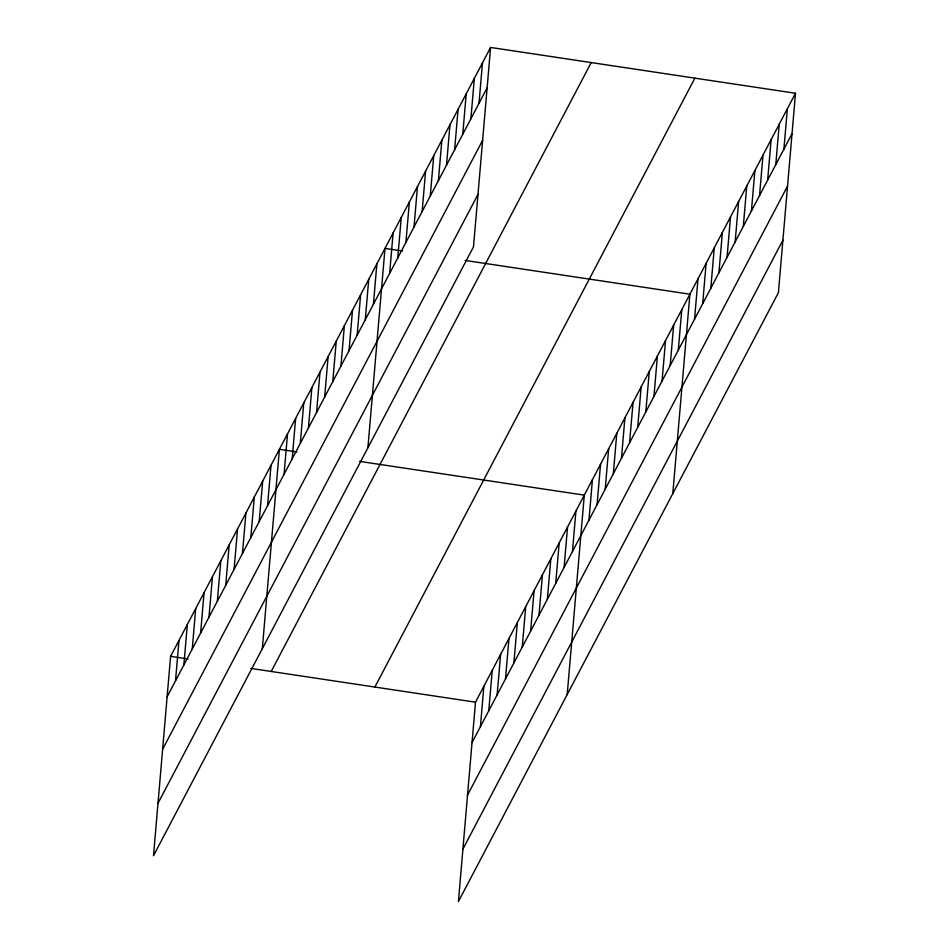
<?xml version="1.0" encoding="UTF-8"?>
<svg xmlns="http://www.w3.org/2000/svg" width="949" height="949" viewBox="0 0 949 949"><rect width="100%" height="100%" fill="white"/><g stroke="black" fill="none" stroke-linecap="round" stroke-linejoin="round"><path stroke-width="1.42" d="M490.586 47.45L170.595 656.352L153.501 855.737L473.504 246.823L490.586 47.45L795.499 93.263L778.405 292.648L458.414 901.55L475.496 702.177L795.499 93.263M175.506 680.86L178.97 640.433M183.869 664.941L187.333 624.501M192.244 649.009L195.708 608.582M200.607 633.09L204.071 592.651M208.982 617.158L212.446 576.731M217.345 601.239L220.809 560.8M225.72 585.308L229.183 544.88M234.083 569.388L237.547 528.949M242.458 553.457L245.921 513.029M250.821 537.537L254.285 497.098M259.196 521.606L262.659 481.179M267.559 505.687L271.023 465.247M262.304 648.701L279.397 449.328L296.895 451.961M284.048 474.298L287.523 433.871M292.173 458.841L295.637 418.414M300.299 443.385L303.763 402.957M308.425 427.928L311.889 387.5M316.539 412.471L320.015 372.044M324.665 397.014L328.129 356.587M332.791 381.557L336.254 341.13M340.916 366.1L344.38 325.673M349.03 350.644L352.506 310.216M357.156 335.187L360.62 294.759M365.282 319.73L368.746 279.303M373.408 304.273L376.872 263.846M367.904 447.762L384.997 248.389L402.495 251.022M389.648 273.359L393.111 232.932M397.773 257.903L401.237 217.475M405.899 242.446L409.363 202.018M414.013 226.989L417.489 186.562M422.139 211.532L425.603 171.105M430.265 196.075L433.729 155.648M438.391 180.618L441.854 140.191M446.505 165.162L449.98 124.734M454.63 149.705L458.094 109.277M462.756 134.248L466.22 93.821M470.882 118.791L474.346 78.364M479.008 103.334L482.472 62.907M480.408 726.685L483.871 686.246M488.771 710.754L492.234 670.326M497.146 694.834L500.609 654.395M505.509 678.903L508.972 638.475M513.884 662.983L517.347 622.544M522.247 647.052L525.71 606.625M530.621 631.132L534.085 590.693M538.985 615.201L542.448 574.774M547.359 599.282L550.823 558.842M555.723 583.35L559.186 542.923M564.097 567.431L567.561 526.992M572.461 551.499L575.924 511.072M567.205 694.526L584.299 495.141L359.6 461.38M588.961 520.123L592.425 479.684M597.075 504.666L600.551 464.227M605.201 489.209L608.665 448.77M613.327 473.753L616.791 433.313M621.453 458.296L624.916 417.857M629.567 442.839L633.042 402.4M637.692 427.382L641.156 386.943M645.818 411.925L649.282 371.486M653.944 396.468L657.408 356.029M662.058 381.012L665.534 340.572M670.184 365.555L673.648 325.116M678.31 350.098L681.773 309.659M672.805 493.587L689.899 294.202L465.2 260.441M694.549 319.184L698.025 278.745M702.675 303.727L706.139 263.288M710.801 288.271L714.265 247.831M718.927 272.814L722.391 232.375M727.041 257.357L730.516 216.918M735.167 241.9L738.63 201.461M743.292 226.443L746.756 186.004M751.418 210.986L754.882 170.547M759.532 195.53L763.008 155.09M767.658 180.073L771.122 139.633M775.784 164.616L779.248 124.177M783.91 149.159L787.373 108.72M167.131 696.791L487.122 87.877M162.635 749.236L482.626 140.333M157.997 803.281L477.999 194.379M271.212 671.477L591.215 62.575M374.879 687.052L694.882 78.15M472.033 742.604L792.024 133.702M467.537 795.06L787.528 186.146M462.91 849.094L782.901 240.192M170.595 656.352L188.092 658.986M250.797 668.404L475.496 702.177"/></g></svg>
